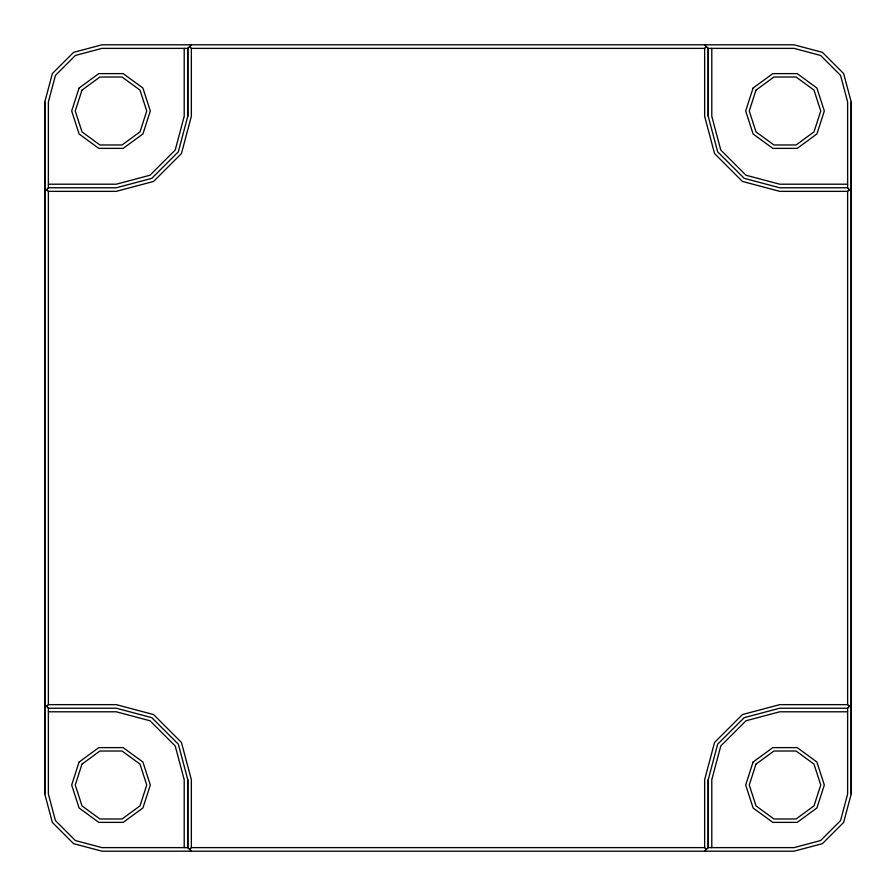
<?xml version="1.0" encoding="UTF-8"?>
<svg xmlns="http://www.w3.org/2000/svg" width="896" height="896" viewBox="0 0 896 896"><rect width="100%" height="100%" fill="white"/><g stroke="black" fill="none" stroke-linecap="round" stroke-linejoin="round"><path stroke-width="1.34" d="M44.8 794.013L44.8 101.987L52.36 73.573L73.606 52.338L101.987 44.8L794.013 44.8L822.427 52.36L843.662 73.606L851.2 101.987L851.2 794.013L843.64 822.427L822.394 843.662L794.013 851.2L101.987 851.2L73.573 843.64L52.338 822.394L44.8 794.013L44.8 101.987M44.8 704.648L48.373 708.221L48.373 794.013L55.44 820.59L75.376 840.549L101.987 847.627L187.779 847.627L191.352 851.2M44.8 191.352L48.373 187.779L48.373 101.987L55.451 75.376L75.41 55.44L101.987 48.373L187.779 48.373L191.352 44.8M187.779 779.71L187.779 847.627L187.779 779.71L178.349 744.229L151.805 717.674L116.29 708.221L48.373 708.221M187.779 116.29L187.779 48.373L187.779 116.29L178.326 151.805L151.771 178.349L116.29 187.779L48.373 187.779M851.2 704.648L847.627 708.221L779.71 708.221L744.229 717.651L717.674 744.195L708.221 779.71L708.221 847.627L704.648 851.2M851.2 191.352L847.627 187.779L779.71 187.779L744.184 178.326L717.651 151.771L708.221 116.29L708.221 48.373L704.648 44.8M847.627 708.221L847.627 794.013L840.549 820.624L820.59 840.56L794.013 847.627L708.221 847.627L708.221 779.71M847.627 187.779L847.627 101.987L840.56 75.41L820.624 55.451L794.013 48.373L708.221 48.373L708.221 116.29M851.2 794.013L851.2 101.987M46.592 706.429L48.373 704.648L116.29 704.648L153.574 714.56L181.451 742.459L191.352 779.71L191.352 847.627L189.571 849.408M849.408 189.571L847.627 191.352L779.71 191.352L742.426 181.44L714.549 153.541L704.648 116.29L704.648 48.373L706.429 46.592M189.571 46.592L191.352 48.373L704.648 48.373M48.373 184.206L116.29 184.206L149.99 175.246L175.235 150.024L184.206 116.29L184.206 48.373M847.627 184.206L779.71 184.206L745.976 175.235L720.754 149.99L711.794 116.29L711.794 48.373M46.592 189.571L48.373 191.352L116.29 191.352L153.541 181.451L181.44 153.574L191.352 116.29L191.352 48.373M849.408 706.429L847.627 704.648L779.71 704.648L742.459 714.549L714.56 742.426L704.648 779.71L704.648 847.627L706.429 849.408M48.373 711.794L116.29 711.794L150.024 720.765L175.246 746.01L184.206 779.71L184.206 847.627M847.627 711.794L779.71 711.794L746.01 720.754L720.765 745.976L711.794 779.71L711.794 847.627M191.352 847.627L704.648 847.627M847.627 191.352L847.627 704.648M48.373 191.352L48.373 704.648M79.061 88.077L71.68 111.003L79.094 133.974L98.818 148.378L123.222 148.366L142.934 133.918L150.315 111.003L142.901 88.021L123.178 73.618L98.773 73.629L79.061 88.077M81.973 90.138L75.253 111.003L82.006 131.914L99.949 144.995L122.091 144.973L140.022 131.858L146.742 111.003L139.989 90.093L122.046 77L99.904 77.022L81.973 90.138M79.061 762.082L71.68 784.997L79.094 807.979L98.818 822.382L123.222 822.371L142.934 807.923L150.315 784.997L142.901 762.026L123.178 747.622L98.773 747.634L79.061 762.082M81.973 764.142L75.253 784.997L82.006 805.907L99.949 819L122.091 818.978L140.022 805.862L146.742 784.997L139.989 764.086L122.046 751.005L99.904 751.027L81.973 764.142M753.066 88.077L745.685 111.003L753.099 133.974L772.822 148.378L797.227 148.366L816.939 133.918L824.32 111.003L816.906 88.021L797.182 73.618L772.778 73.629L753.066 88.077M755.978 90.138L749.258 111.003L756.011 131.914L773.954 144.995L796.096 144.973L814.027 131.858L820.747 111.003L813.994 90.093L796.051 77L773.909 77.022L755.978 90.138M753.066 762.082L745.685 784.997L753.099 807.979L772.822 822.382L797.227 822.371L816.939 807.923L824.32 784.997L816.906 762.026L797.182 747.622L772.778 747.634L753.066 762.082M755.978 764.142L749.258 784.997L756.011 805.907L773.954 819L796.096 818.978L814.027 805.862L820.747 784.997L813.994 764.086L796.051 751.005L773.909 751.027L755.978 764.142"/></g></svg>
